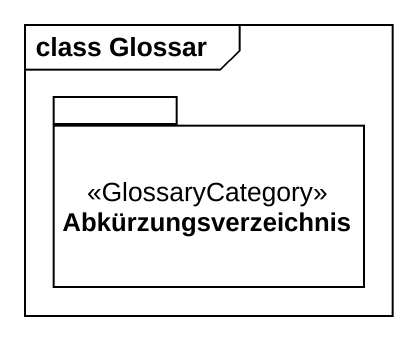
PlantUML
@startuml
mainframe class Glossar
package Abkürzungsverzeichnis <<GlossaryCategory>> {
}
@enduml
